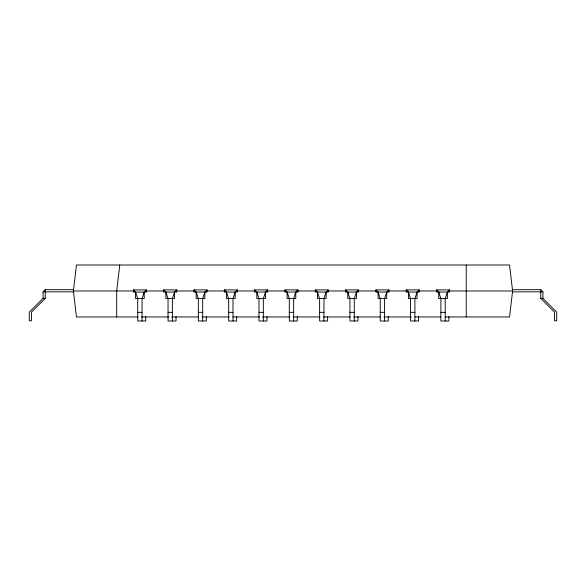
<?xml version="1.0" encoding="UTF-8"?>
<svg xmlns="http://www.w3.org/2000/svg" width="586" height="586" viewBox="0 0 586 586"><rect width="100%" height="100%" fill="white"/><g stroke="black" fill="none" stroke-linecap="round" stroke-linejoin="round"><path stroke-width="0.88" d="M138.047 316.967L76.458 316.967L73.397 290.978L76.458 264.997L509.542 264.997L512.603 290.978L509.542 316.967L445.192 316.967M119.764 264.997L116.702 290.978L116.702 316.967M146.383 289.902L133.396 289.902L133.396 292.062L146.383 292.062L146.383 289.902L144.222 292.062L142.054 298.56L142.054 321.003M176.701 289.902L163.706 289.902L163.706 292.062L176.701 292.062L176.701 289.902L174.54 292.062L172.372 298.56L172.372 321.003M207.019 289.902L194.025 289.902L194.025 292.062L207.019 292.062L207.019 289.902L204.851 292.062L202.69 298.56L202.69 321.003M237.33 289.902L224.343 289.902L224.343 292.062L237.33 292.062L237.33 289.902L235.169 292.062L233.001 298.56L233.001 321.003M267.648 289.902L254.654 289.902L254.654 292.062L267.648 292.062L267.648 289.902L265.487 292.062L263.319 298.56L263.319 321.003M297.966 289.902L284.972 289.902L284.972 292.062L297.966 292.062L297.966 289.902L295.798 292.062L293.637 298.56L293.637 321.003M328.277 289.902L315.29 289.902L315.29 292.062L328.277 292.062L328.277 289.902L326.116 292.062L323.948 298.56L323.948 321.003M358.595 289.902L345.601 289.902L345.601 292.062L358.595 292.062L358.595 289.902L356.435 292.062L354.266 298.56L354.266 321.003M388.914 289.902L375.919 289.902L375.919 292.062L388.914 292.062L388.914 289.902L386.745 292.062L384.584 298.56L384.584 321.003M419.232 289.902L406.237 289.902L406.237 292.062L419.232 292.062L419.232 289.902L417.064 292.062L414.895 298.56L414.895 321.003M449.543 289.902L436.548 289.902L436.548 292.062L449.543 292.062L449.543 289.902L447.382 292.062L445.214 298.56L445.214 321.003M43.078 291.85L45.247 289.682L73.397 289.682L73.397 291.85L43.078 291.85L43.078 298.347L29.3 312.126L29.3 320.784L31.468 320.784L31.468 312.126L45.247 298.347L45.247 289.682M540.753 289.682L512.603 289.682L512.603 291.85L542.922 291.85L542.922 298.347L556.7 312.126L556.7 320.784L554.532 320.784L554.532 312.126L540.753 298.347L540.753 289.682L542.922 291.85M73.397 290.978L134.091 290.978M145.987 290.978L163.369 290.978M177.097 290.978L194.479 290.978M206.375 290.978L224.672 290.978M237.484 290.978L254.866 290.978M267.677 290.978L285.067 290.978M296.955 290.978L315.261 290.978M328.072 290.978L346.37 290.978M358.266 290.978L376.564 290.978M388.459 290.978L406.757 290.978M418.653 290.978L436.951 290.978M448.847 290.978L512.603 290.978M43.078 298.347L45.247 298.347M540.753 298.347L542.922 298.347M137.725 312.338L142.054 312.338M168.043 312.338L172.372 312.338M198.354 312.338L202.69 312.338M228.672 312.338L233.001 312.338M258.99 312.338L263.319 312.338M289.301 312.338L293.637 312.338M319.619 312.338L323.948 312.338M349.937 312.338L354.266 312.338M380.248 312.338L384.584 312.338M410.566 312.338L414.895 312.338M440.884 312.338L445.214 312.338M141.409 316.967L168.856 316.967M171.603 316.967L198.383 316.967M202.038 316.967L229.251 316.967M232.906 316.967L259.635 316.967M262.374 316.967L289.799 316.967M293.3 316.967L319.971 316.967M323.494 316.967L350.135 316.967M353.79 316.967L380.299 316.967M383.881 316.967L411.387 316.967M414.991 316.967L440.635 316.967M436.548 289.902L438.716 292.062L440.884 298.56L440.884 321.003L448.869 321.003L448.869 316.674M406.237 289.902L408.398 292.062L410.566 298.56L410.566 321.003L418.55 321.003L418.55 316.674M375.919 289.902L378.087 292.062L380.248 298.56L380.248 321.003L388.24 321.003L388.24 316.674M345.601 289.902L347.769 292.062L349.937 298.56L349.937 321.003L357.921 321.003L357.921 316.674M315.29 289.902L317.451 292.062L319.619 298.56L319.619 321.003L327.603 321.003L327.603 316.674M284.972 289.902L287.14 292.062L289.301 298.56L289.301 321.003L297.292 321.003L297.292 316.674M254.654 289.902L256.822 292.062L258.99 298.56L258.99 321.003L266.974 321.003L266.974 316.674M224.343 289.902L226.504 292.062L228.672 298.56L228.672 321.003L236.656 321.003L236.656 316.674M194.025 289.902L196.193 292.062L198.354 298.56L198.354 321.003L206.345 321.003L206.345 316.674M163.706 289.902L165.875 292.062L168.043 298.56L168.043 321.003L176.027 321.003L176.027 316.674M133.396 289.902L135.556 292.062L137.725 298.56L137.725 321.003L145.709 321.003L145.709 316.674M466.236 264.997L466.236 316.967M447.382 292.062L447.382 298.56L438.716 298.56L438.716 292.062M417.064 292.062L417.064 298.56L408.398 298.56L408.398 292.062M386.745 292.062L386.745 298.56L378.087 298.56L378.087 292.062M356.435 292.062L356.435 298.56L347.769 298.56L347.769 292.062M326.116 292.062L326.116 298.56L317.451 298.56L317.451 292.062M295.798 292.062L295.798 298.56L287.14 298.56L287.14 292.062M265.487 292.062L265.487 298.56L256.822 298.56L256.822 292.062M235.169 292.062L235.169 298.56L226.504 298.56L226.504 292.062M204.851 292.062L204.851 298.56L196.193 298.56L196.193 292.062M174.54 292.062L174.54 298.56L165.875 298.56L165.875 292.062M144.222 292.062L144.222 298.56L135.556 298.56L135.556 292.062"/></g></svg>
